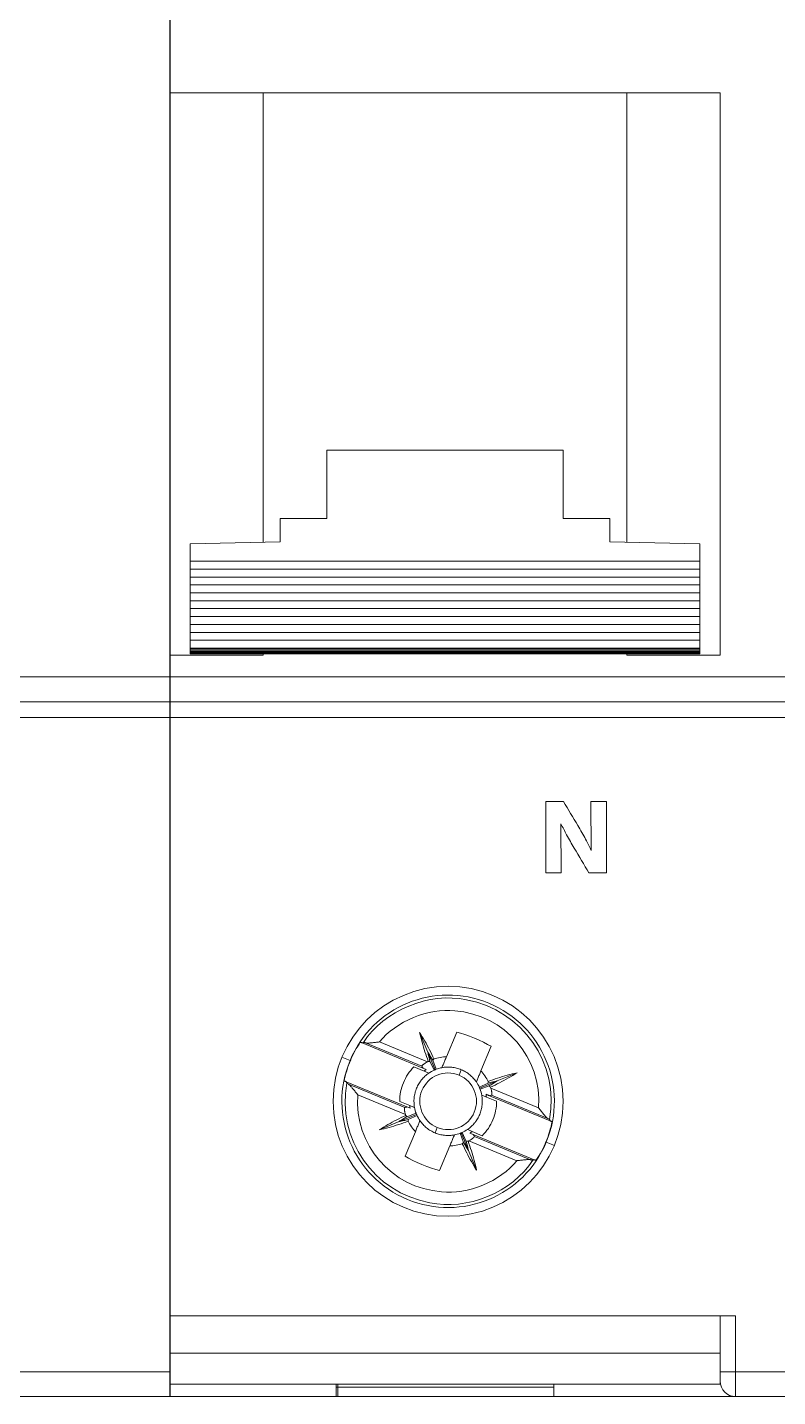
# Model space of a CAD drawing. Header units: millimetres. Extents: x 4134 to 7422, y 1400 to 3585.
# Drawn here: x 4595.18 to 4619.32, y 2776.75 to 2820.81 of the extents above; entities that cross this region are included whole.
import ezdxf

# ---------------------------------------------------------------- set-up
doc = ezdxf.new("R2010")
doc.units = ezdxf.units.MM
doc.layers.add('000-PI-Oprema', color=30, linetype='Continuous', lineweight=5)

msp = doc.modelspace()

# ---------------------------------------------------------------- linework, layer by layer
at = {"layer": '000-PI-Oprema', "color": 0, "linetype": 'ByBlock', "lineweight": 0, "ltscale": 0.25}
for points in [[(4599.765, 2818.706), (4599.765, 2843.413)], [(4599.77, 2799.907), (4599.77, 2843.413)], [(4599.765, 2800.61), (4599.765, 2818.706)], [(4602.765, 2818.706), (4599.765, 2818.706)], [(4617.468, 2818.707), (4602.765, 2818.707)], [(4602.765, 2804.246), (4602.765, 2818.706)], [(4614.467, 2818.706), (4614.467, 2804.246)], [(4617.468, 2818.706), (4617.468, 2800.61)], [(4604.816, 2807.207), (4604.816, 2805.006)], [(4612.417, 2807.207), (4604.816, 2807.207)], [(4612.417, 2805.006), (4612.417, 2807.207)], [(4603.316, 2805.006), (4604.816, 2805.006)], [(4603.316, 2804.258), (4603.316, 2805.006)], [(4612.417, 2805.006), (4613.917, 2805.006)], [(4613.917, 2804.258), (4613.917, 2805.006)], [(4603.316, 2804.258), (4600.415, 2804.19)], [(4600.415, 2803.632), (4600.415, 2804.19)], [(4616.817, 2804.19), (4613.917, 2804.258)], [(4616.817, 2803.632), (4616.817, 2804.19)], [(4616.817, 2803.632), (4600.415, 2803.632)], [(4600.415, 2803.378), (4600.415, 2803.632)], [(4616.817, 2803.378), (4616.817, 2803.632)], [(4600.415, 2803.378), (4616.817, 2803.378)], [(4600.415, 2803.378), (4600.415, 2803.124)], [(4616.817, 2803.378), (4616.817, 2803.124)], [(4600.415, 2803.124), (4616.817, 2803.124)], [(4600.415, 2802.87), (4600.415, 2803.124)], [(4600.415, 2802.87), (4616.817, 2802.87)], [(4600.415, 2802.87), (4600.415, 2802.615)], [(4616.817, 2802.87), (4616.817, 2803.124)], [(4616.817, 2802.87), (4616.817, 2802.615)], [(4600.415, 2802.615), (4616.817, 2802.615)], [(4600.415, 2802.36), (4600.415, 2802.615)], [(4600.415, 2802.36), (4616.817, 2802.36)], [(4600.415, 2802.36), (4600.415, 2802.106)], [(4616.817, 2802.36), (4616.817, 2802.615)], [(4616.817, 2802.36), (4616.817, 2802.106)], [(4600.415, 2802.106), (4616.817, 2802.106)], [(4600.415, 2801.852), (4600.415, 2802.106)], [(4600.415, 2801.852), (4616.817, 2801.852)], [(4600.415, 2801.852), (4600.415, 2801.597)], [(4616.817, 2801.852), (4616.817, 2802.106)], [(4616.817, 2801.852), (4616.817, 2801.597)], [(4600.415, 2801.597), (4616.817, 2801.597)], [(4600.415, 2801.343), (4600.415, 2801.597)], [(4616.817, 2801.343), (4616.817, 2801.597)], [(4600.415, 2801.343), (4616.817, 2801.343)], [(4600.415, 2801.343), (4600.415, 2801.088)], [(4600.415, 2801.088), (4616.817, 2801.088)], [(4600.415, 2800.834), (4600.415, 2801.088)], [(4616.817, 2801.343), (4616.817, 2801.088)], [(4616.817, 2800.834), (4616.817, 2801.088)], [(4599.765, 2799.907), (4599.765, 2800.61)], [(4599.765, 2800.61), (4602.765, 2800.61)], [(4616.817, 2800.834), (4600.415, 2800.834)], [(4600.415, 2800.805), (4600.415, 2800.834)], [(4600.415, 2800.805), (4616.817, 2800.805)], [(4600.415, 2800.805), (4600.415, 2800.747)], [(4600.415, 2800.747), (4616.817, 2800.747)], [(4600.415, 2800.747), (4600.415, 2800.727)], [(4600.415, 2800.727), (4616.817, 2800.727)], [(4600.415, 2800.727), (4600.415, 2800.708)], [(4600.415, 2800.708), (4616.817, 2800.708)], [(4600.415, 2800.708), (4600.415, 2800.689)], [(4600.415, 2800.689), (4616.817, 2800.689)], [(4600.415, 2800.689), (4600.415, 2800.67)], [(4600.415, 2800.67), (4616.817, 2800.67)], [(4600.415, 2800.67), (4600.415, 2800.65)], [(4600.415, 2800.65), (4616.817, 2800.65)], [(4602.765, 2800.61), (4602.765, 2800.651)], [(4614.467, 2800.651), (4614.467, 2800.61)], [(4614.467, 2800.61), (4617.468, 2800.61)], [(4616.817, 2800.805), (4616.817, 2800.834)], [(4616.817, 2800.805), (4616.817, 2800.747)], [(4616.817, 2800.747), (4616.817, 2800.727)], [(4616.817, 2800.727), (4616.817, 2800.708)], [(4616.817, 2800.708), (4616.817, 2800.689)], [(4616.817, 2800.689), (4616.817, 2800.67)], [(4616.817, 2800.67), (4616.817, 2800.65)], [(4564.365, 2799.907), (4599.77, 2799.907)], [(4599.765, 2799.907), (4635.17, 2799.907)], [(4599.765, 2799.107), (4599.765, 2799.907)], [(4599.77, 2799.907), (4599.77, 2799.107)], [(4599.77, 2799.107), (4564.365, 2799.107)], [(4599.765, 2798.607), (4599.765, 2799.107)], [(4635.17, 2799.107), (4599.765, 2799.107)], [(4599.77, 2799.107), (4599.77, 2798.607)], [(4599.77, 2798.607), (4564.365, 2798.607)], [(4635.17, 2798.607), (4599.765, 2798.607)], [(4599.765, 2779.354), (4599.765, 2798.607)], [(4599.77, 2777.554), (4599.77, 2798.607)], [(4611.855, 2795.906), (4612.427, 2795.906)], [(4611.855, 2793.606), (4611.855, 2795.906)], [(4613.319, 2794.33), (4613.312, 2795.906)], [(4613.312, 2795.906), (4613.809, 2795.906)], [(4613.809, 2795.906), (4613.809, 2793.606)], [(4612.345, 2795.187), (4612.354, 2793.606)], [(4612.354, 2793.606), (4611.855, 2793.606)], [(4611.855, 2793.606), (4612.354, 2793.606)], [(4613.809, 2793.606), (4613.248, 2793.606)], [(4613.248, 2793.606), (4613.809, 2793.606)], [(4607.799, 2788.473), (4608.063, 2787.836)], [(4608.991, 2788.484), (4608.662, 2787.691)], [(4605.948, 2788.134), (4607.907, 2787.322)], [(4607.871, 2787.385), (4606.062, 2788.136)], [(4606.511, 2788.165), (4608.048, 2787.528)], [(4608.063, 2787.836), (4608.296, 2787.272)], [(4610.1, 2788.024), (4609.771, 2787.232)], [(4605.559, 2787.564), (4605.298, 2787.673)], [(4605.559, 2787.564), (4605.57, 2787.56)], [(4607.943, 2787.225), (4607.616, 2787.36)], [(4608.262, 2787.257), (4608.132, 2787.544)], [(4608.22, 2787.58), (4608.33, 2787.285)], [(4605.431, 2786.886), (4607.389, 2786.075)], [(4609.138, 2787.272), (4609.066, 2787.097)], [(4609.733, 2786.676), (4610.297, 2786.909)], [(4610.297, 2786.909), (4610.934, 2787.173)], [(4607.319, 2786.055), (4605.51, 2786.805)], [(4605.806, 2786.466), (4607.344, 2785.829)], [(4609.718, 2786.71), (4610.005, 2786.84)], [(4610.041, 2786.751), (4609.747, 2786.641)], [(4610.043, 2786.436), (4612.002, 2785.623)], [(4610.089, 2786.681), (4611.626, 2786.044)], [(4611.923, 2785.705), (4610.114, 2786.455)], [(4607.157, 2786.253), (4607.484, 2786.117)], [(4610.276, 2786.258), (4609.949, 2786.393)], [(4606.499, 2785.338), (4607.136, 2785.601)], [(4607.136, 2785.601), (4607.7, 2785.834)], [(4607.392, 2785.758), (4607.686, 2785.869)], [(4607.715, 2785.801), (4607.428, 2785.67)], [(4607.662, 2785.278), (4607.333, 2784.486)], [(4608.295, 2785.239), (4608.367, 2785.413)], [(4609.213, 2784.93), (4609.102, 2785.225)], [(4609.137, 2785.238), (4609.37, 2784.674)], [(4609.171, 2785.253), (4609.301, 2784.967)], [(4609.49, 2785.284), (4609.816, 2785.149)], [(4609.526, 2785.189), (4611.484, 2784.376)], [(4611.371, 2784.374), (4609.562, 2785.125)], [(4608.77, 2784.819), (4608.442, 2784.026)], [(4609.37, 2784.674), (4609.634, 2784.037)], [(4609.385, 2784.983), (4610.922, 2784.345)], [(4611.874, 2784.945), (4611.863, 2784.95)], [(4611.874, 2784.945), (4612.135, 2784.837)], [(4599.765, 2779.354), (4617.968, 2779.354)], [(4617.468, 2779.354), (4599.765, 2779.354)], [(4599.765, 2779.354), (4599.765, 2778.154)], [(4617.468, 2779.354), (4617.468, 2778.154)], [(4617.968, 2779.354), (4617.968, 2777.554)], [(4599.765, 2778.154), (4617.468, 2778.154)], [(4599.765, 2777.154), (4599.765, 2778.154)], [(4617.468, 2778.154), (4617.468, 2777.154)], [(4582.568, 2777.554), (4599.77, 2777.554)], [(4599.77, 2777.554), (4599.77, 2776.754)], [(4617.468, 2777.554), (4617.968, 2777.554)], [(4617.968, 2777.554), (4635.17, 2777.554)], [(4617.968, 2777.554), (4617.968, 2776.754)], [(4599.77, 2776.754), (4582.568, 2776.754)], [(4617.468, 2777.154), (4599.765, 2777.154)], [(4599.765, 2776.754), (4599.765, 2777.154)], [(4605.116, 2776.754), (4599.765, 2776.754)], [(4605.116, 2777.154), (4605.116, 2776.754)], [(4605.116, 2777.054), (4605.166, 2777.054)], [(4605.166, 2776.754), (4605.116, 2776.754)], [(4605.166, 2777.154), (4605.166, 2777.054)], [(4605.166, 2776.754), (4605.166, 2777.054)], [(4605.166, 2777.054), (4612.117, 2777.054)], [(4612.117, 2776.754), (4605.166, 2776.754)], [(4612.117, 2776.754), (4612.117, 2777.154)], [(4617.968, 2776.754), (4612.117, 2776.754)], [(4635.17, 2776.754), (4617.968, 2776.754)]]:
    msp.add_lwpolyline(points, dxfattribs=at)
for points, knots in [([(4612.427, 2795.906), (4612.581, 2795.647), (4612.735, 2795.387), (4612.889, 2795.126), (4612.975, 2794.98), (4613.061, 2794.834), (4613.141, 2794.684), (4613.203, 2794.568), (4613.261, 2794.448), (4613.319, 2794.33)], [0, 0, 0, 0, 1, 1, 1, 2, 2, 2, 3, 3, 3, 3]), ([(4613.248, 2793.606), (4613.09, 2793.87), (4612.932, 2794.136), (4612.774, 2794.401), (4612.69, 2794.543), (4612.607, 2794.685), (4612.528, 2794.83), (4612.465, 2794.948), (4612.405, 2795.068), (4612.345, 2795.187)], [0, 0, 0, 0, 1, 1, 1, 2, 2, 2, 3, 3, 3, 3]), ([(4612.345, 2795.187), (4612.405, 2795.068), (4612.465, 2794.948), (4612.528, 2794.83), (4612.607, 2794.685), (4612.69, 2794.543), (4612.774, 2794.401), (4612.932, 2794.136), (4613.09, 2793.87), (4613.248, 2793.606)], [0, 0, 0, 0, 1, 1, 1, 2, 2, 2, 3, 3, 3, 3]), ([(4612.417, 2786.255), (4612.417, 2788.299), (4610.76, 2789.955), (4608.717, 2789.955), (4606.673, 2789.955), (4605.016, 2788.299), (4605.016, 2786.255), (4605.016, 2784.212), (4606.673, 2782.555), (4608.717, 2782.555), (4610.76, 2782.555), (4612.417, 2784.212), (4612.417, 2786.255), (4612.417, 2786.255), (4612.417, 2786.255), (4612.417, 2786.255)], [0, 0, 0, 0, 1, 1, 1, 2, 2, 2, 3, 3, 3, 4, 4, 4, 5, 5, 5, 5]), ([(4611.874, 2784.945), (4612.597, 2786.689), (4611.77, 2788.69), (4610.026, 2789.413), (4608.282, 2790.136), (4606.282, 2789.308), (4605.559, 2787.564)], [0, 0, 0, 0, 1, 1, 1, 2, 2, 2, 2]), ([(4605.993, 2788.147), (4606.644, 2789.176), (4608.119, 2789.787), (4609.307, 2789.518), (4611.109, 2789.192), (4612.306, 2787.467), (4611.98, 2785.665)], [0, 0, 0, 0, 1, 1, 1, 2, 2, 2, 2]), ([(4606.511, 2788.165), (4607.019, 2788.822), (4608.104, 2789.271), (4608.927, 2789.165), (4610.535, 2789.049), (4611.743, 2787.651), (4611.626, 2786.044)], [0, 0, 0, 0, 1, 1, 1, 2, 2, 2, 2]), ([(4608.076, 2787.542), (4608.038, 2787.642), (4608.003, 2787.744), (4607.97, 2787.846), (4607.937, 2787.949), (4607.906, 2788.053), (4607.877, 2788.157), (4607.849, 2788.262), (4607.823, 2788.367), (4607.799, 2788.473)], [0, 0, 0, 0, 1, 1, 1, 2, 2, 2, 3, 3, 3, 3]), ([(4607.799, 2788.473), (4607.857, 2788.381), (4607.913, 2788.288), (4607.967, 2788.194), (4608.02, 2788.1), (4608.072, 2788.005), (4608.121, 2787.909), (4608.169, 2787.813), (4608.216, 2787.716), (4608.26, 2787.618)], [0, 0, 0, 0, 1, 1, 1, 2, 2, 2, 3, 3, 3, 3]), ([(4605.948, 2788.134), (4605.942, 2788.136), (4605.936, 2788.139), (4605.929, 2788.142), (4605.923, 2788.145), (4605.916, 2788.147), (4605.91, 2788.149), (4605.903, 2788.152), (4605.897, 2788.155), (4605.89, 2788.158)], [0, 0, 0, 0, 1, 1, 1, 2, 2, 2, 3, 3, 3, 3]), ([(4605.993, 2788.147), (4605.985, 2788.145), (4605.978, 2788.143), (4605.971, 2788.14), (4605.963, 2788.138), (4605.956, 2788.136), (4605.948, 2788.134)], [0, 0, 0, 0, 1, 1, 1, 2, 2, 2, 2]), ([(4605.993, 2788.147), (4605.997, 2788.148), (4606.005, 2788.148), (4606.017, 2788.146), (4606.022, 2788.145), (4606.029, 2788.144), (4606.037, 2788.142), (4606.044, 2788.14), (4606.053, 2788.138), (4606.062, 2788.136)], [0, 0, 0, 0, 1, 1, 1, 2, 2, 2, 3, 3, 3, 3]), ([(4606.062, 2788.136), (4606.072, 2788.133), (4606.084, 2788.131), (4606.099, 2788.13), (4606.113, 2788.129), (4606.128, 2788.129), (4606.145, 2788.129), (4606.162, 2788.13), (4606.179, 2788.131), (4606.198, 2788.132), (4606.217, 2788.134), (4606.236, 2788.135), (4606.256, 2788.137), (4606.276, 2788.139), (4606.297, 2788.141), (4606.318, 2788.143), (4606.339, 2788.146), (4606.361, 2788.148), (4606.382, 2788.151), (4606.404, 2788.153), (4606.426, 2788.156), (4606.447, 2788.158), (4606.468, 2788.16), (4606.49, 2788.163), (4606.511, 2788.165)], [0, 0, 0, 0, 1, 1, 1, 2, 2, 2, 3, 3, 3, 4, 4, 4, 5, 5, 5, 6, 6, 6, 7, 7, 7, 8, 8, 8, 8]), ([(4608.063, 2787.836), (4608.072, 2787.786), (4608.083, 2787.737), (4608.095, 2787.689), (4608.106, 2787.64), (4608.118, 2787.592), (4608.132, 2787.544)], [0, 0, 0, 0, 1, 1, 1, 2, 2, 2, 2]), ([(4608.063, 2787.836), (4608.09, 2787.794), (4608.117, 2787.752), (4608.143, 2787.709), (4608.169, 2787.666), (4608.195, 2787.624), (4608.22, 2787.58)], [0, 0, 0, 0, 1, 1, 1, 2, 2, 2, 2]), ([(4605.559, 2787.564), (4604.835, 2785.821), (4605.663, 2783.82), (4607.407, 2783.098), (4609.151, 2782.374), (4611.151, 2783.202), (4611.874, 2784.945)], [0, 0, 0, 0, 1, 1, 1, 2, 2, 2, 2]), ([(4607.616, 2787.36), (4607.474, 2787.219), (4607.356, 2787.043), (4607.277, 2786.852), (4607.198, 2786.661), (4607.157, 2786.454), (4607.157, 2786.253)], [0, 0, 0, 0, 1, 1, 1, 2, 2, 2, 2]), ([(4608.048, 2787.528), (4608.024, 2787.515), (4608.001, 2787.502), (4607.979, 2787.487), (4607.968, 2787.48), (4607.958, 2787.473), (4607.948, 2787.466), (4607.938, 2787.458), (4607.928, 2787.451), (4607.92, 2787.444), (4607.916, 2787.44), (4607.912, 2787.437), (4607.908, 2787.434), (4607.904, 2787.43), (4607.9, 2787.427), (4607.897, 2787.424), (4607.894, 2787.42), (4607.891, 2787.418), (4607.888, 2787.415), (4607.886, 2787.412), (4607.883, 2787.409), (4607.881, 2787.407), (4607.877, 2787.401), (4607.873, 2787.397), (4607.872, 2787.394), (4607.87, 2787.39), (4607.87, 2787.387), (4607.871, 2787.385)], [0, 0, 0, 0, 1, 1, 1, 2, 2, 2, 3, 3, 3, 4, 4, 4, 5, 5, 5, 6, 6, 6, 7, 7, 7, 8, 8, 8, 9, 9, 9, 9]), ([(4607.871, 2787.385), (4607.877, 2787.375), (4607.883, 2787.364), (4607.889, 2787.354), (4607.895, 2787.343), (4607.901, 2787.332), (4607.907, 2787.322)], [0, 0, 0, 0, 1, 1, 1, 2, 2, 2, 2]), ([(4608.014, 2787.277), (4607.996, 2787.285), (4607.978, 2787.292), (4607.96, 2787.299), (4607.943, 2787.307), (4607.925, 2787.314), (4607.907, 2787.322)], [0, 0, 0, 0, 1, 1, 1, 2, 2, 2, 2]), ([(4608.132, 2787.544), (4608.127, 2787.542), (4608.123, 2787.542), (4608.119, 2787.541), (4608.115, 2787.54), (4608.112, 2787.54), (4608.108, 2787.54), (4608.105, 2787.539), (4608.102, 2787.539), (4608.099, 2787.539), (4608.096, 2787.539), (4608.094, 2787.539), (4608.091, 2787.539), (4608.088, 2787.54), (4608.086, 2787.54), (4608.083, 2787.54), (4608.081, 2787.541), (4608.078, 2787.541), (4608.076, 2787.542)], [0, 0, 0, 0, 1, 1, 1, 2, 2, 2, 3, 3, 3, 4, 4, 4, 5, 5, 5, 6, 6, 6, 6]), ([(4608.26, 2787.618), (4608.259, 2787.616), (4608.258, 2787.614), (4608.256, 2787.612), (4608.255, 2787.61), (4608.253, 2787.608), (4608.252, 2787.606), (4608.25, 2787.604), (4608.248, 2787.602), (4608.246, 2787.6), (4608.244, 2787.597), (4608.242, 2787.595), (4608.239, 2787.593), (4608.237, 2787.591), (4608.234, 2787.589), (4608.231, 2787.587), (4608.227, 2787.585), (4608.224, 2787.582), (4608.22, 2787.58)], [0, 0, 0, 0, 1, 1, 1, 2, 2, 2, 3, 3, 3, 4, 4, 4, 5, 5, 5, 6, 6, 6, 6]), ([(4608.662, 2787.691), (4608.646, 2787.651), (4608.629, 2787.611), (4608.612, 2787.571), (4608.596, 2787.531), (4608.58, 2787.492), (4608.564, 2787.453), (4608.547, 2787.414), (4608.531, 2787.375), (4608.515, 2787.336)], [0, 0, 0, 0, 1, 1, 1, 2, 2, 2, 3, 3, 3, 3]), ([(4609.138, 2787.272), (4609.089, 2787.292), (4609.038, 2787.308), (4608.987, 2787.321), (4608.936, 2787.334), (4608.885, 2787.343), (4608.832, 2787.349), (4608.806, 2787.352), (4608.779, 2787.354), (4608.753, 2787.354), (4608.726, 2787.355), (4608.7, 2787.355), (4608.673, 2787.354), (4608.62, 2787.352), (4608.568, 2787.347), (4608.515, 2787.336)], [0, 0, 0, 0, 1, 1, 1, 2, 2, 2, 3, 3, 3, 4, 4, 4, 5, 5, 5, 5]), ([(4605.373, 2786.911), (4605.38, 2786.908), (4605.386, 2786.905), (4605.393, 2786.902), (4605.399, 2786.9), (4605.405, 2786.897), (4605.412, 2786.895), (4605.418, 2786.892), (4605.425, 2786.889), (4605.431, 2786.886)], [0, 0, 0, 0, 1, 1, 1, 2, 2, 2, 3, 3, 3, 3]), ([(4605.431, 2786.886), (4605.435, 2786.88), (4605.438, 2786.873), (4605.442, 2786.866), (4605.446, 2786.86), (4605.45, 2786.853), (4605.453, 2786.846)], [0, 0, 0, 0, 1, 1, 1, 2, 2, 2, 2]), ([(4608.094, 2787.163), (4608.051, 2787.132), (4608.01, 2787.099), (4607.971, 2787.063), (4607.932, 2787.028), (4607.896, 2786.99), (4607.863, 2786.948), (4607.855, 2786.938), (4607.846, 2786.928), (4607.838, 2786.917), (4607.83, 2786.906), (4607.822, 2786.895), (4607.815, 2786.885), (4607.799, 2786.863), (4607.785, 2786.841), (4607.772, 2786.818), (4607.744, 2786.773), (4607.721, 2786.726), (4607.701, 2786.678), (4607.691, 2786.653), (4607.681, 2786.628), (4607.673, 2786.603), (4607.664, 2786.578), (4607.657, 2786.552), (4607.651, 2786.527), (4607.637, 2786.475), (4607.629, 2786.423), (4607.623, 2786.371), (4607.618, 2786.319), (4607.615, 2786.266), (4607.618, 2786.213), (4607.619, 2786.16), (4607.625, 2786.106), (4607.635, 2786.054)], [0, 0, 0, 0, 1, 1, 1, 2, 2, 2, 3, 3, 3, 4, 4, 4, 5, 5, 5, 6, 6, 6, 7, 7, 7, 8, 8, 8, 9, 9, 9, 10, 10, 10, 11, 11, 11, 11]), ([(4608.367, 2785.413), (4607.902, 2785.606), (4607.681, 2786.139), (4607.874, 2786.605), (4608.067, 2787.07), (4608.6, 2787.29), (4609.066, 2787.097)], [0, 0, 0, 0, 1, 1, 1, 2, 2, 2, 2]), ([(4608.094, 2787.163), (4608.07, 2787.173), (4608.044, 2787.183), (4608.019, 2787.194), (4607.994, 2787.204), (4607.969, 2787.215), (4607.943, 2787.225)], [0, 0, 0, 0, 1, 1, 1, 2, 2, 2, 2]), ([(4609.066, 2787.097), (4609.531, 2786.904), (4609.752, 2786.371), (4609.559, 2785.906), (4609.366, 2785.44), (4608.832, 2785.22), (4608.367, 2785.413)], [0, 0, 0, 0, 1, 1, 1, 2, 2, 2, 2]), ([(4609.624, 2786.877), (4609.594, 2786.921), (4609.561, 2786.962), (4609.525, 2787.001), (4609.49, 2787.039), (4609.451, 2787.075), (4609.41, 2787.108), (4609.389, 2787.126), (4609.368, 2787.141), (4609.346, 2787.157), (4609.325, 2787.172), (4609.302, 2787.186), (4609.279, 2787.2), (4609.234, 2787.227), (4609.187, 2787.251), (4609.138, 2787.272)], [0, 0, 0, 0, 1, 1, 1, 2, 2, 2, 3, 3, 3, 4, 4, 4, 5, 5, 5, 5]), ([(4609.624, 2786.877), (4609.64, 2786.915), (4609.656, 2786.954), (4609.672, 2786.993), (4609.688, 2787.032), (4609.705, 2787.071), (4609.721, 2787.111), (4609.738, 2787.151), (4609.754, 2787.191), (4609.771, 2787.232)], [0, 0, 0, 0, 1, 1, 1, 2, 2, 2, 3, 3, 3, 3]), ([(4610.005, 2786.84), (4610.004, 2786.844), (4610.003, 2786.849), (4610.002, 2786.853), (4610.002, 2786.856), (4610.001, 2786.86), (4610.001, 2786.863), (4610, 2786.866), (4610, 2786.869), (4610, 2786.872), (4610, 2786.875), (4610, 2786.878), (4610.001, 2786.88), (4610.001, 2786.883), (4610.001, 2786.886), (4610.002, 2786.888), (4610.002, 2786.891), (4610.003, 2786.893), (4610.003, 2786.895)], [0, 0, 0, 0, 1, 1, 1, 2, 2, 2, 3, 3, 3, 4, 4, 4, 5, 5, 5, 6, 6, 6, 6]), ([(4610.003, 2786.895), (4610.104, 2786.933), (4610.205, 2786.968), (4610.308, 2787.002), (4610.41, 2787.035), (4610.514, 2787.066), (4610.618, 2787.095), (4610.723, 2787.123), (4610.828, 2787.149), (4610.934, 2787.173)], [0, 0, 0, 0, 1, 1, 1, 2, 2, 2, 3, 3, 3, 3]), ([(4610.297, 2786.909), (4610.248, 2786.899), (4610.199, 2786.888), (4610.15, 2786.877), (4610.101, 2786.865), (4610.053, 2786.853), (4610.005, 2786.84)], [0, 0, 0, 0, 1, 1, 1, 2, 2, 2, 2]), ([(4610.297, 2786.909), (4610.255, 2786.882), (4610.213, 2786.855), (4610.17, 2786.828), (4610.128, 2786.802), (4610.085, 2786.776), (4610.041, 2786.751)], [0, 0, 0, 0, 1, 1, 1, 2, 2, 2, 2]), ([(4610.934, 2787.173), (4610.842, 2787.114), (4610.749, 2787.059), (4610.655, 2787.005), (4610.561, 2786.951), (4610.466, 2786.9), (4610.37, 2786.851), (4610.274, 2786.802), (4610.177, 2786.756), (4610.08, 2786.711)], [0, 0, 0, 0, 1, 1, 1, 2, 2, 2, 3, 3, 3, 3]), ([(4611.44, 2784.363), (4610.789, 2783.334), (4609.314, 2782.723), (4608.126, 2782.992), (4606.324, 2783.318), (4605.127, 2785.043), (4605.453, 2786.846)], [0, 0, 0, 0, 1, 1, 1, 2, 2, 2, 2]), ([(4605.51, 2786.805), (4605.493, 2786.814), (4605.481, 2786.822), (4605.471, 2786.829), (4605.466, 2786.833), (4605.462, 2786.835), (4605.46, 2786.838), (4605.456, 2786.841), (4605.454, 2786.844), (4605.453, 2786.846)], [0, 0, 0, 0, 1, 1, 1, 2, 2, 2, 3, 3, 3, 3]), ([(4605.806, 2786.466), (4605.803, 2786.47), (4605.8, 2786.474), (4605.796, 2786.479), (4605.793, 2786.483), (4605.79, 2786.487), (4605.787, 2786.491), (4605.78, 2786.499), (4605.774, 2786.507), (4605.767, 2786.516), (4605.754, 2786.532), (4605.741, 2786.548), (4605.728, 2786.564), (4605.703, 2786.596), (4605.678, 2786.628), (4605.652, 2786.659), (4605.646, 2786.667), (4605.639, 2786.675), (4605.633, 2786.682), (4605.627, 2786.689), (4605.621, 2786.697), (4605.615, 2786.705), (4605.602, 2786.718), (4605.59, 2786.732), (4605.578, 2786.745), (4605.566, 2786.758), (4605.554, 2786.77), (4605.543, 2786.78), (4605.537, 2786.785), (4605.532, 2786.79), (4605.526, 2786.794), (4605.52, 2786.798), (4605.515, 2786.802), (4605.51, 2786.805)], [0, 0, 0, 0, 1, 1, 1, 2, 2, 2, 3, 3, 3, 4, 4, 4, 5, 5, 5, 6, 6, 6, 7, 7, 7, 8, 8, 8, 9, 9, 9, 10, 10, 10, 11, 11, 11, 11]), ([(4610.922, 2784.345), (4610.414, 2783.688), (4609.329, 2783.239), (4608.505, 2783.345), (4606.898, 2783.462), (4605.69, 2784.859), (4605.806, 2786.466)], [0, 0, 0, 0, 1, 1, 1, 2, 2, 2, 2]), ([(4609.338, 2785.348), (4609.382, 2785.377), (4609.423, 2785.411), (4609.462, 2785.446), (4609.501, 2785.482), (4609.536, 2785.521), (4609.57, 2785.561), (4609.578, 2785.572), (4609.587, 2785.583), (4609.595, 2785.593), (4609.603, 2785.603), (4609.611, 2785.614), (4609.618, 2785.626), (4609.633, 2785.647), (4609.648, 2785.67), (4609.661, 2785.692), (4609.688, 2785.737), (4609.712, 2785.784), (4609.732, 2785.833), (4609.742, 2785.857), (4609.751, 2785.882), (4609.76, 2785.907), (4609.768, 2785.932), (4609.776, 2785.958), (4609.782, 2785.984), (4609.795, 2786.035), (4609.804, 2786.086), (4609.81, 2786.139), (4609.815, 2786.191), (4609.818, 2786.244), (4609.815, 2786.297), (4609.813, 2786.351), (4609.808, 2786.403), (4609.798, 2786.456)], [0, 0, 0, 0, 1, 1, 1, 2, 2, 2, 3, 3, 3, 4, 4, 4, 5, 5, 5, 6, 6, 6, 7, 7, 7, 8, 8, 8, 9, 9, 9, 10, 10, 10, 11, 11, 11, 11]), ([(4609.949, 2786.393), (4609.924, 2786.404), (4609.899, 2786.414), (4609.873, 2786.425), (4609.848, 2786.435), (4609.823, 2786.445), (4609.798, 2786.456)], [0, 0, 0, 0, 1, 1, 1, 2, 2, 2, 2]), ([(4610.043, 2786.436), (4610.026, 2786.443), (4610.008, 2786.45), (4609.99, 2786.458), (4609.972, 2786.465), (4609.954, 2786.472), (4609.937, 2786.48)], [0, 0, 0, 0, 1, 1, 1, 2, 2, 2, 2]), ([(4610.08, 2786.711), (4610.077, 2786.712), (4610.075, 2786.713), (4610.073, 2786.715), (4610.071, 2786.716), (4610.069, 2786.718), (4610.067, 2786.72), (4610.065, 2786.722), (4610.063, 2786.723), (4610.061, 2786.725), (4610.059, 2786.727), (4610.057, 2786.73), (4610.055, 2786.732), (4610.053, 2786.735), (4610.05, 2786.738), (4610.048, 2786.741), (4610.046, 2786.744), (4610.044, 2786.747), (4610.041, 2786.751)], [0, 0, 0, 0, 1, 1, 1, 2, 2, 2, 3, 3, 3, 4, 4, 4, 5, 5, 5, 6, 6, 6, 6]), ([(4610.043, 2786.436), (4610.055, 2786.439), (4610.067, 2786.442), (4610.079, 2786.445), (4610.09, 2786.449), (4610.102, 2786.452), (4610.114, 2786.455)], [0, 0, 0, 0, 1, 1, 1, 2, 2, 2, 2]), ([(4610.114, 2786.455), (4610.116, 2786.456), (4610.117, 2786.458), (4610.119, 2786.462), (4610.119, 2786.463), (4610.12, 2786.465), (4610.12, 2786.468), (4610.121, 2786.471), (4610.121, 2786.474), (4610.121, 2786.477), (4610.122, 2786.481), (4610.122, 2786.484), (4610.122, 2786.488), (4610.122, 2786.492), (4610.122, 2786.496), (4610.122, 2786.501), (4610.122, 2786.51), (4610.122, 2786.521), (4610.121, 2786.531), (4610.12, 2786.536), (4610.119, 2786.543), (4610.119, 2786.548), (4610.118, 2786.554), (4610.117, 2786.56), (4610.116, 2786.566), (4610.115, 2786.572), (4610.115, 2786.578), (4610.113, 2786.585), (4610.112, 2786.591), (4610.111, 2786.597), (4610.11, 2786.604), (4610.104, 2786.629), (4610.097, 2786.656), (4610.089, 2786.681)], [0, 0, 0, 0, 1, 1, 1, 2, 2, 2, 3, 3, 3, 4, 4, 4, 5, 5, 5, 6, 6, 6, 7, 7, 7, 8, 8, 8, 9, 9, 9, 10, 10, 10, 11, 11, 11, 11]), ([(4607.319, 2786.055), (4607.317, 2786.054), (4607.315, 2786.052), (4607.314, 2786.049), (4607.314, 2786.047), (4607.313, 2786.044), (4607.312, 2786.042), (4607.312, 2786.039), (4607.312, 2786.036), (4607.311, 2786.033), (4607.311, 2786.029), (4607.311, 2786.026), (4607.311, 2786.022), (4607.31, 2786.018), (4607.31, 2786.013), (4607.31, 2786.009), (4607.311, 2786), (4607.311, 2785.99), (4607.312, 2785.979), (4607.313, 2785.973), (4607.313, 2785.968), (4607.314, 2785.962), (4607.315, 2785.956), (4607.316, 2785.95), (4607.316, 2785.944), (4607.317, 2785.938), (4607.318, 2785.932), (4607.32, 2785.925), (4607.321, 2785.919), (4607.322, 2785.913), (4607.323, 2785.907), (4607.329, 2785.88), (4607.336, 2785.855), (4607.344, 2785.829)], [0, 0, 0, 0, 1, 1, 1, 2, 2, 2, 3, 3, 3, 4, 4, 4, 5, 5, 5, 6, 6, 6, 7, 7, 7, 8, 8, 8, 9, 9, 9, 10, 10, 10, 11, 11, 11, 11]), ([(4607.389, 2786.075), (4607.378, 2786.071), (4607.366, 2786.068), (4607.354, 2786.064), (4607.343, 2786.062), (4607.331, 2786.058), (4607.319, 2786.055)], [0, 0, 0, 0, 1, 1, 1, 2, 2, 2, 2]), ([(4607.389, 2786.075), (4607.407, 2786.067), (4607.425, 2786.06), (4607.443, 2786.052), (4607.461, 2786.045), (4607.478, 2786.038), (4607.496, 2786.03)], [0, 0, 0, 0, 1, 1, 1, 2, 2, 2, 2]), ([(4607.484, 2786.117), (4607.509, 2786.106), (4607.534, 2786.095), (4607.56, 2786.085), (4607.584, 2786.075), (4607.61, 2786.064), (4607.635, 2786.054)], [0, 0, 0, 0, 1, 1, 1, 2, 2, 2, 2]), ([(4609.816, 2785.149), (4609.959, 2785.292), (4610.077, 2785.467), (4610.156, 2785.658), (4610.235, 2785.849), (4610.276, 2786.056), (4610.276, 2786.258)], [0, 0, 0, 0, 1, 1, 1, 2, 2, 2, 2]), ([(4611.626, 2786.044), (4611.64, 2786.027), (4611.653, 2786.011), (4611.667, 2785.993), (4611.68, 2785.977), (4611.693, 2785.96), (4611.707, 2785.943), (4611.72, 2785.926), (4611.733, 2785.909), (4611.747, 2785.893), (4611.76, 2785.876), (4611.773, 2785.86), (4611.786, 2785.845), (4611.798, 2785.829), (4611.811, 2785.814), (4611.823, 2785.8), (4611.836, 2785.785), (4611.848, 2785.772), (4611.859, 2785.76), (4611.871, 2785.748), (4611.882, 2785.737), (4611.893, 2785.727), (4611.904, 2785.719), (4611.914, 2785.711), (4611.923, 2785.705)], [0, 0, 0, 0, 1, 1, 1, 2, 2, 2, 3, 3, 3, 4, 4, 4, 5, 5, 5, 6, 6, 6, 7, 7, 7, 8, 8, 8, 8]), ([(4606.499, 2785.338), (4606.591, 2785.395), (4606.683, 2785.451), (4606.778, 2785.505), (4606.871, 2785.559), (4606.966, 2785.61), (4607.063, 2785.659), (4607.159, 2785.708), (4607.255, 2785.755), (4607.353, 2785.799)], [0, 0, 0, 0, 1, 1, 1, 2, 2, 2, 3, 3, 3, 3]), ([(4607.429, 2785.614), (4607.329, 2785.577), (4607.228, 2785.541), (4607.125, 2785.508), (4607.023, 2785.475), (4606.919, 2785.444), (4606.814, 2785.416), (4606.71, 2785.387), (4606.605, 2785.361), (4606.499, 2785.338)], [0, 0, 0, 0, 1, 1, 1, 2, 2, 2, 3, 3, 3, 3]), ([(4607.136, 2785.601), (4607.178, 2785.629), (4607.22, 2785.656), (4607.262, 2785.682), (4607.305, 2785.708), (4607.348, 2785.734), (4607.392, 2785.758)], [0, 0, 0, 0, 1, 1, 1, 2, 2, 2, 2]), ([(4607.136, 2785.601), (4607.185, 2785.611), (4607.234, 2785.621), (4607.283, 2785.633), (4607.331, 2785.645), (4607.38, 2785.657), (4607.428, 2785.67)], [0, 0, 0, 0, 1, 1, 1, 2, 2, 2, 2]), ([(4607.353, 2785.799), (4607.355, 2785.798), (4607.357, 2785.796), (4607.359, 2785.795), (4607.362, 2785.794), (4607.364, 2785.792), (4607.366, 2785.79), (4607.368, 2785.789), (4607.37, 2785.787), (4607.372, 2785.785), (4607.374, 2785.783), (4607.376, 2785.781), (4607.378, 2785.778), (4607.38, 2785.775), (4607.383, 2785.772), (4607.385, 2785.77), (4607.387, 2785.766), (4607.389, 2785.763), (4607.392, 2785.758)], [0, 0, 0, 0, 1, 1, 1, 2, 2, 2, 3, 3, 3, 4, 4, 4, 5, 5, 5, 6, 6, 6, 6]), ([(4607.428, 2785.67), (4607.429, 2785.665), (4607.43, 2785.661), (4607.431, 2785.658), (4607.431, 2785.654), (4607.432, 2785.65), (4607.432, 2785.647), (4607.433, 2785.644), (4607.433, 2785.641), (4607.433, 2785.638), (4607.433, 2785.635), (4607.433, 2785.632), (4607.432, 2785.63), (4607.432, 2785.627), (4607.431, 2785.624), (4607.431, 2785.622), (4607.431, 2785.619), (4607.43, 2785.617), (4607.429, 2785.614)], [0, 0, 0, 0, 1, 1, 1, 2, 2, 2, 3, 3, 3, 4, 4, 4, 5, 5, 5, 6, 6, 6, 6]), ([(4607.809, 2785.633), (4607.793, 2785.595), (4607.777, 2785.556), (4607.761, 2785.517), (4607.745, 2785.478), (4607.728, 2785.439), (4607.712, 2785.399), (4607.695, 2785.359), (4607.679, 2785.319), (4607.662, 2785.278)], [0, 0, 0, 0, 1, 1, 1, 2, 2, 2, 3, 3, 3, 3]), ([(4607.809, 2785.633), (4607.839, 2785.589), (4607.872, 2785.548), (4607.908, 2785.51), (4607.943, 2785.471), (4607.982, 2785.435), (4608.023, 2785.402), (4608.043, 2785.385), (4608.065, 2785.369), (4608.087, 2785.353), (4608.108, 2785.338), (4608.13, 2785.324), (4608.153, 2785.311), (4608.198, 2785.283), (4608.246, 2785.259), (4608.295, 2785.239)], [0, 0, 0, 0, 1, 1, 1, 2, 2, 2, 3, 3, 3, 4, 4, 4, 5, 5, 5, 5]), ([(4611.923, 2785.705), (4611.939, 2785.696), (4611.952, 2785.688), (4611.962, 2785.681), (4611.967, 2785.677), (4611.97, 2785.674), (4611.973, 2785.672), (4611.976, 2785.669), (4611.978, 2785.666), (4611.98, 2785.665)], [0, 0, 0, 0, 1, 1, 1, 2, 2, 2, 3, 3, 3, 3]), ([(4612.002, 2785.623), (4611.998, 2785.63), (4611.994, 2785.637), (4611.991, 2785.644), (4611.987, 2785.651), (4611.983, 2785.658), (4611.98, 2785.665)], [0, 0, 0, 0, 1, 1, 1, 2, 2, 2, 2]), ([(4612.06, 2785.599), (4612.053, 2785.602), (4612.047, 2785.605), (4612.04, 2785.608), (4612.034, 2785.61), (4612.027, 2785.613), (4612.021, 2785.616), (4612.014, 2785.618), (4612.008, 2785.621), (4612.002, 2785.623)], [0, 0, 0, 0, 1, 1, 1, 2, 2, 2, 3, 3, 3, 3]), ([(4608.295, 2785.239), (4608.344, 2785.218), (4608.394, 2785.202), (4608.445, 2785.189), (4608.496, 2785.176), (4608.548, 2785.167), (4608.601, 2785.162), (4608.627, 2785.158), (4608.654, 2785.157), (4608.68, 2785.156), (4608.707, 2785.155), (4608.733, 2785.155), (4608.76, 2785.156), (4608.812, 2785.158), (4608.865, 2785.164), (4608.918, 2785.174)], [0, 0, 0, 0, 1, 1, 1, 2, 2, 2, 3, 3, 3, 4, 4, 4, 5, 5, 5, 5]), ([(4608.77, 2784.819), (4608.787, 2784.859), (4608.804, 2784.899), (4608.821, 2784.939), (4608.837, 2784.979), (4608.853, 2785.018), (4608.869, 2785.057), (4608.885, 2785.096), (4608.902, 2785.135), (4608.918, 2785.174)], [0, 0, 0, 0, 1, 1, 1, 2, 2, 2, 3, 3, 3, 3]), ([(4609.338, 2785.348), (4609.363, 2785.338), (4609.388, 2785.326), (4609.414, 2785.316), (4609.439, 2785.306), (4609.464, 2785.295), (4609.49, 2785.284)], [0, 0, 0, 0, 1, 1, 1, 2, 2, 2, 2]), ([(4609.385, 2784.983), (4609.409, 2784.995), (4609.432, 2785.009), (4609.454, 2785.023), (4609.465, 2785.03), (4609.475, 2785.037), (4609.485, 2785.045), (4609.495, 2785.052), (4609.504, 2785.059), (4609.513, 2785.066), (4609.517, 2785.069), (4609.521, 2785.073), (4609.525, 2785.076), (4609.529, 2785.08), (4609.532, 2785.083), (4609.536, 2785.086), (4609.539, 2785.089), (4609.542, 2785.092), (4609.545, 2785.095), (4609.547, 2785.098), (4609.55, 2785.101), (4609.552, 2785.103), (4609.556, 2785.109), (4609.559, 2785.113), (4609.561, 2785.116), (4609.563, 2785.12), (4609.563, 2785.123), (4609.562, 2785.125)], [0, 0, 0, 0, 1, 1, 1, 2, 2, 2, 3, 3, 3, 4, 4, 4, 5, 5, 5, 6, 6, 6, 7, 7, 7, 8, 8, 8, 9, 9, 9, 9]), ([(4609.419, 2785.233), (4609.437, 2785.225), (4609.455, 2785.218), (4609.472, 2785.211), (4609.49, 2785.203), (4609.508, 2785.196), (4609.526, 2785.189)], [0, 0, 0, 0, 1, 1, 1, 2, 2, 2, 2]), ([(4609.562, 2785.125), (4609.556, 2785.135), (4609.55, 2785.146), (4609.544, 2785.156), (4609.538, 2785.167), (4609.532, 2785.178), (4609.526, 2785.189)], [0, 0, 0, 0, 1, 1, 1, 2, 2, 2, 2]), ([(4609.172, 2784.892), (4609.173, 2784.894), (4609.175, 2784.896), (4609.176, 2784.898), (4609.178, 2784.9), (4609.18, 2784.902), (4609.181, 2784.904), (4609.183, 2784.906), (4609.185, 2784.908), (4609.187, 2784.91), (4609.189, 2784.912), (4609.191, 2784.914), (4609.194, 2784.917), (4609.196, 2784.919), (4609.199, 2784.921), (4609.202, 2784.923), (4609.205, 2784.925), (4609.209, 2784.928), (4609.213, 2784.93)], [0, 0, 0, 0, 1, 1, 1, 2, 2, 2, 3, 3, 3, 4, 4, 4, 5, 5, 5, 6, 6, 6, 6]), ([(4609.634, 2784.037), (4609.576, 2784.129), (4609.52, 2784.222), (4609.466, 2784.316), (4609.413, 2784.41), (4609.361, 2784.505), (4609.313, 2784.601), (4609.263, 2784.697), (4609.217, 2784.794), (4609.172, 2784.892)], [0, 0, 0, 0, 1, 1, 1, 2, 2, 2, 3, 3, 3, 3]), ([(4609.37, 2784.674), (4609.343, 2784.716), (4609.316, 2784.759), (4609.29, 2784.801), (4609.263, 2784.843), (4609.238, 2784.887), (4609.213, 2784.93)], [0, 0, 0, 0, 1, 1, 1, 2, 2, 2, 2]), ([(4609.301, 2784.967), (4609.306, 2784.968), (4609.31, 2784.969), (4609.314, 2784.97), (4609.317, 2784.97), (4609.321, 2784.97), (4609.324, 2784.971), (4609.328, 2784.971), (4609.33, 2784.971), (4609.334, 2784.971), (4609.337, 2784.971), (4609.339, 2784.971), (4609.342, 2784.971), (4609.345, 2784.971), (4609.347, 2784.97), (4609.35, 2784.97), (4609.352, 2784.97), (4609.355, 2784.969), (4609.357, 2784.968)], [0, 0, 0, 0, 1, 1, 1, 2, 2, 2, 3, 3, 3, 4, 4, 4, 5, 5, 5, 6, 6, 6, 6]), ([(4609.37, 2784.674), (4609.361, 2784.724), (4609.35, 2784.773), (4609.338, 2784.821), (4609.327, 2784.87), (4609.315, 2784.919), (4609.301, 2784.967)], [0, 0, 0, 0, 1, 1, 1, 2, 2, 2, 2]), ([(4609.357, 2784.968), (4609.394, 2784.868), (4609.43, 2784.766), (4609.463, 2784.664), (4609.496, 2784.561), (4609.527, 2784.458), (4609.556, 2784.353), (4609.584, 2784.249), (4609.61, 2784.143), (4609.634, 2784.037)], [0, 0, 0, 0, 1, 1, 1, 2, 2, 2, 3, 3, 3, 3]), ([(4611.371, 2784.374), (4611.36, 2784.378), (4611.346, 2784.379), (4611.331, 2784.38), (4611.323, 2784.38), (4611.315, 2784.38), (4611.307, 2784.381), (4611.298, 2784.381), (4611.29, 2784.38), (4611.281, 2784.38), (4611.263, 2784.38), (4611.245, 2784.379), (4611.226, 2784.377), (4611.217, 2784.376), (4611.207, 2784.376), (4611.197, 2784.375), (4611.188, 2784.374), (4611.178, 2784.373), (4611.168, 2784.372), (4611.128, 2784.368), (4611.087, 2784.364), (4611.046, 2784.359), (4611.026, 2784.356), (4611.005, 2784.354), (4610.985, 2784.352), (4610.974, 2784.351), (4610.964, 2784.349), (4610.953, 2784.349), (4610.943, 2784.347), (4610.932, 2784.346), (4610.922, 2784.345)], [0, 0, 0, 0, 1, 1, 1, 2, 2, 2, 3, 3, 3, 4, 4, 4, 5, 5, 5, 6, 6, 6, 7, 7, 7, 8, 8, 8, 9, 9, 9, 10, 10, 10, 10]), ([(4611.44, 2784.363), (4611.435, 2784.362), (4611.427, 2784.362), (4611.416, 2784.364), (4611.41, 2784.365), (4611.404, 2784.367), (4611.396, 2784.368), (4611.389, 2784.37), (4611.38, 2784.372), (4611.371, 2784.374)], [0, 0, 0, 0, 1, 1, 1, 2, 2, 2, 3, 3, 3, 3]), ([(4611.44, 2784.363), (4611.447, 2784.365), (4611.455, 2784.367), (4611.462, 2784.369), (4611.47, 2784.372), (4611.477, 2784.374), (4611.484, 2784.376)], [0, 0, 0, 0, 1, 1, 1, 2, 2, 2, 2]), ([(4611.484, 2784.376), (4611.491, 2784.374), (4611.497, 2784.371), (4611.504, 2784.368), (4611.51, 2784.366), (4611.517, 2784.363), (4611.523, 2784.36), (4611.529, 2784.358), (4611.536, 2784.355), (4611.542, 2784.352)], [0, 0, 0, 0, 1, 1, 1, 2, 2, 2, 3, 3, 3, 3])]:
    msp.add_open_spline(points, degree=3, knots=knots, dxfattribs=at)
for points in [[(4608.991, 2788.484), (4609.297, 2788.409), (4609.831, 2788.188), (4610.1, 2788.024)], [(4605.89, 2788.158), (4605.788, 2788.014), (4605.632, 2787.725), (4605.57, 2787.56)], [(4605.57, 2787.56), (4605.497, 2787.399), (4605.402, 2787.084), (4605.373, 2786.911)], [(4608.076, 2787.542), (4608.069, 2787.538), (4608.055, 2787.531), (4608.048, 2787.528)], [(4608.662, 2787.691), (4608.554, 2787.692), (4608.362, 2787.657), (4608.26, 2787.618)], [(4608.33, 2787.285), (4608.376, 2787.304), (4608.466, 2787.329), (4608.515, 2787.336)], [(4608.014, 2787.277), (4607.995, 2787.265), (4607.96, 2787.239), (4607.943, 2787.225)], [(4608.094, 2787.163), (4608.135, 2787.192), (4608.216, 2787.238), (4608.262, 2787.257)], [(4608.296, 2787.272), (4608.287, 2787.268), (4608.27, 2787.261), (4608.262, 2787.257)], [(4608.33, 2787.285), (4608.322, 2787.282), (4608.304, 2787.275), (4608.296, 2787.272)], [(4609.718, 2786.71), (4609.699, 2786.756), (4609.653, 2786.837), (4609.624, 2786.877)], [(4610.003, 2786.895), (4609.959, 2786.995), (4609.848, 2787.155), (4609.771, 2787.232)], [(4609.733, 2786.676), (4609.729, 2786.685), (4609.722, 2786.701), (4609.718, 2786.71)], [(4609.747, 2786.641), (4609.743, 2786.65), (4609.737, 2786.667), (4609.733, 2786.676)], [(4609.798, 2786.456), (4609.79, 2786.505), (4609.765, 2786.595), (4609.747, 2786.641)], [(4609.949, 2786.393), (4609.947, 2786.415), (4609.941, 2786.458), (4609.937, 2786.48)], [(4610.089, 2786.681), (4610.087, 2786.689), (4610.082, 2786.704), (4610.08, 2786.711)], [(4607.484, 2786.117), (4607.486, 2786.095), (4607.492, 2786.052), (4607.496, 2786.03)], [(4607.686, 2785.869), (4607.668, 2785.915), (4607.643, 2786.005), (4607.635, 2786.054)], [(4607.344, 2785.829), (4607.346, 2785.821), (4607.351, 2785.807), (4607.353, 2785.799)], [(4607.429, 2785.614), (4607.474, 2785.516), (4607.585, 2785.355), (4607.662, 2785.278)], [(4607.686, 2785.869), (4607.69, 2785.86), (4607.696, 2785.843), (4607.7, 2785.834)], [(4607.7, 2785.834), (4607.703, 2785.826), (4607.711, 2785.809), (4607.715, 2785.801)], [(4607.809, 2785.633), (4607.78, 2785.673), (4607.734, 2785.755), (4607.715, 2785.801)], [(4611.863, 2784.95), (4611.936, 2785.111), (4612.031, 2785.426), (4612.06, 2785.599)], [(4608.918, 2785.174), (4608.967, 2785.181), (4609.057, 2785.207), (4609.102, 2785.225)], [(4609.102, 2785.225), (4609.111, 2785.228), (4609.129, 2785.235), (4609.137, 2785.238)], [(4609.137, 2785.238), (4609.146, 2785.242), (4609.163, 2785.249), (4609.171, 2785.253)], [(4609.171, 2785.253), (4609.217, 2785.273), (4609.298, 2785.318), (4609.338, 2785.348)], [(4609.419, 2785.233), (4609.438, 2785.245), (4609.472, 2785.271), (4609.49, 2785.284)], [(4608.77, 2784.819), (4608.878, 2784.819), (4609.071, 2784.854), (4609.172, 2784.892)], [(4609.357, 2784.968), (4609.364, 2784.972), (4609.378, 2784.979), (4609.385, 2784.983)], [(4611.542, 2784.352), (4611.645, 2784.496), (4611.801, 2784.786), (4611.863, 2784.95)], [(4608.442, 2784.026), (4608.136, 2784.101), (4607.602, 2784.322), (4607.333, 2784.486)], [(4617.468, 2777.254), (4617.468, 2776.978), (4617.692, 2776.754), (4617.968, 2776.754)]]:
    msp.add_open_spline(points, degree=3, dxfattribs=at)

doc.saveas('drawing.dxf')
